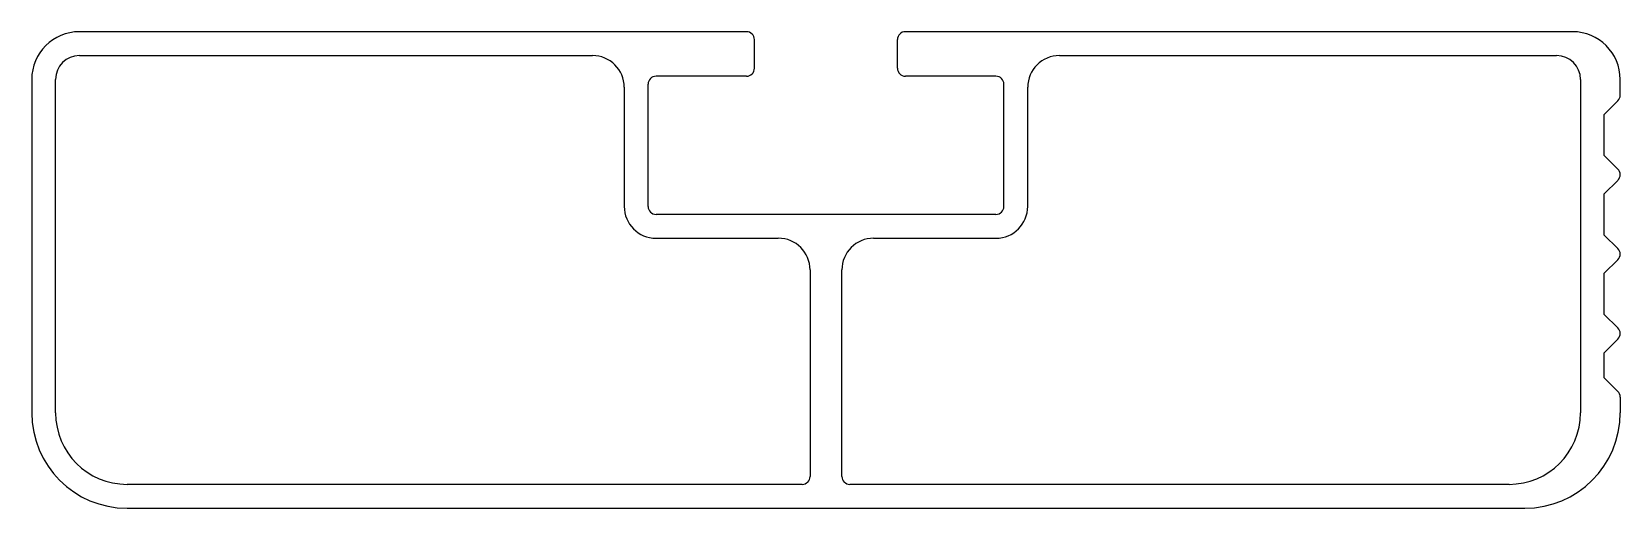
# Model space of a CAD drawing. Extents: x 2157 to 2257, y 1598 to 1628.
import ezdxf

# ---------------------------------------------------------------- set-up
doc = ezdxf.new("R2010")
doc.units = 0
doc.layers.get('0').update_dxf_attribs({"linetype": 'CONTINUOUS'})

msp = doc.modelspace()

# ---------------------------------------------------------------- linework, layer by layer
for p, q in [((2201.88, 1627.99), (2159.88, 1627.99)), ((2202.38, 1625.69), (2202.38, 1627.49)), ((2211.38, 1625.69), (2211.38, 1627.49)), ((2253.88, 1627.99), (2211.88, 1627.99)), ((2159.88, 1626.49), (2192.18, 1626.49)), ((2221.58, 1626.49), (2252.88, 1626.49)), ((2201.88, 1625.19), (2196.18, 1625.19)), ((2217.58, 1625.19), (2211.88, 1625.19)), ((2156.88, 1624.99), (2156.88, 1603.99)), ((2158.38, 1603.99), (2158.38, 1624.99)), ((2194.18, 1624.49), (2194.18, 1616.99)), ((2195.68, 1616.99), (2195.68, 1624.69)), ((2218.08, 1616.99), (2218.08, 1624.69)), ((2219.58, 1616.99), (2219.58, 1624.49)), ((2254.38, 1624.99), (2254.38, 1603.99)), ((2256.88, 1623.99), (2256.88, 1624.99)), ((2256.74, 1623.63), (2255.88, 1622.78)), ((2255.88, 1620.19), (2255.88, 1622.78)), ((2256.74, 1619.34), (2255.88, 1620.19)), ((2256.74, 1618.63), (2255.88, 1617.78)), ((2255.88, 1615.19), (2255.88, 1617.78)), ((2217.58, 1616.49), (2196.18, 1616.49)), ((2256.74, 1614.34), (2255.88, 1615.19)), ((2196.18, 1614.99), (2203.88, 1614.99)), ((2209.88, 1614.99), (2217.58, 1614.99)), ((2256.74, 1613.63), (2255.88, 1612.78)), ((2205.88, 1612.99), (2205.88, 1599.99)), ((2207.88, 1599.99), (2207.88, 1612.99)), ((2255.88, 1610.19), (2255.88, 1612.78)), ((2256.74, 1609.34), (2255.88, 1610.19)), ((2256.74, 1608.63), (2255.88, 1607.78)), ((2255.88, 1606.19), (2255.88, 1607.78)), ((2256.74, 1605.34), (2255.88, 1606.19)), ((2256.88, 1604.99), (2256.88, 1603.99)), ((2205.38, 1599.49), (2162.88, 1599.49)), ((2249.88, 1599.49), (2208.38, 1599.49)), ((2162.88, 1597.99), (2250.88, 1597.99))]:
    msp.add_line(p, q)
for centre, radius, start, end in [((2159.88, 1624.99), 3, 90, 180), ((2201.88, 1627.49), 0.5, 0, 90), ((2211.88, 1627.49), 0.5, 90, 180), ((2253.88, 1624.99), 3, 0, 90), ((2159.88, 1624.99), 1.5, 90, 180), ((2192.18, 1624.49), 2, 0, 90), ((2221.58, 1624.49), 2, 90, 180), ((2252.88, 1624.99), 1.5, 0, 90), ((2196.18, 1624.69), 0.5, 90, 180), ((2201.88, 1625.69), 0.5, 270, 0), ((2211.88, 1625.69), 0.5, 180, 270), ((2217.58, 1624.69), 0.5, 0, 90), ((2256.38, 1623.99), 0.5, 315, 360), ((2256.38, 1618.99), 0.5, 315, 45), ((2196.18, 1616.99), 2, 180, 270), ((2196.18, 1616.99), 0.5, 180, 270), ((2217.58, 1616.99), 2, 270, 0), ((2217.58, 1616.99), 0.5, 270, 0), ((2203.88, 1612.99), 2, 0, 90), ((2209.88, 1612.99), 2, 90, 180), ((2256.38, 1613.99), 0.5, 315, 45), ((2256.38, 1608.99), 0.5, 315, 45), ((2256.38, 1604.99), 0.5, 0, 45), ((2162.88, 1603.99), 6, 180, 270), ((2162.88, 1603.99), 4.5, 180, 270), ((2249.88, 1603.99), 4.5, 270, 0), ((2250.88, 1603.99), 6, 270, 360), ((2205.38, 1599.99), 0.5, 270, 0), ((2208.38, 1599.99), 0.5, 180, 270)]:
    msp.add_arc(centre, radius, start, end)

doc.saveas('drawing.dxf')
